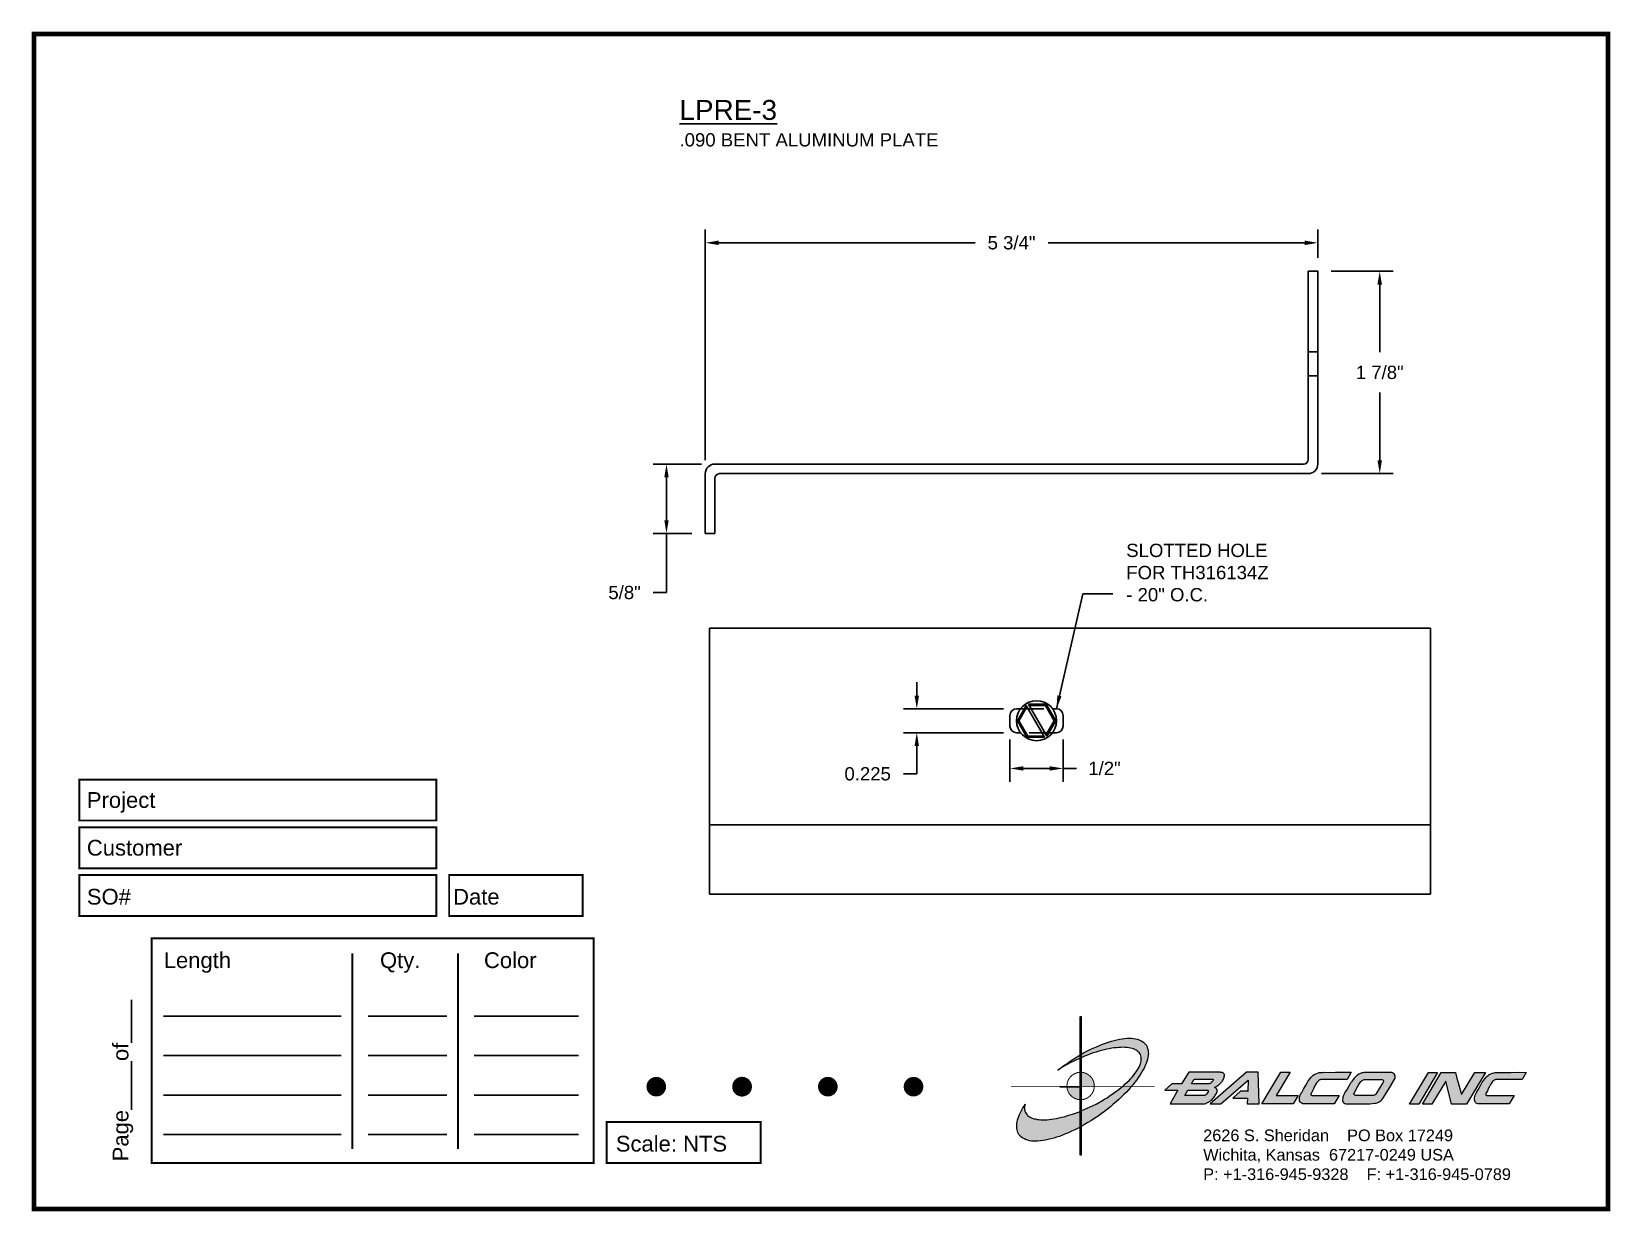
# Paper-space layout 'Breakout' of a CAD drawing. Header units: inches. Extents: x 0 to 10, y 0 to 7.5.
# The model-space entities are those that its viewports show. They can reach past a viewport. Long polylines and large blocks are cut down to what shows.
import ezdxf

# ---------------------------------------------------------------- set-up
doc = ezdxf.new("R2010")
doc.units = ezdxf.units.IN
doc.header["$MEASUREMENT"] = 0
doc.linetypes.add('HIDDEN', pattern=[0.375, 0.25, -0.125])
for name, color, linetype in [('ANCHORS', 4, 'Continuous'), ('Border', 7, 'Continuous'), ('DIMENSIONS', 3, 'Continuous'), ('METALS', 7, 'Continuous'), ('TEXT', 2, 'Continuous')]:
    doc.layers.add(name, color=color, linetype=linetype)
doc.styles.add('ARIAL', font='arial.ttf')
doc.dimstyles.new('Arial', dxfattribs={"dimtxt": 0.125, "dimasz": 0.125, "dimexe": 0.125, "dimexo": 0.125, "dimgap": 0.125, "dimtad": 0, "dimtih": 1, "dimtoh": 1, "dimdec": 4, "dimzin": 3, "dimdsep": 46, "dimlunit": 4, "dimtxsty": 'ARIAL', "dimcen": 0.125, "dimadec": 0, "dimazin": 0, "dimtfac": 1, "dimtdec": 4, "dimtofl": 0, "dimtmove": 0, "dimatfit": 3, "dimfxl": 0, "dimfrac": 2, "dimtolj": 1, "dimtzin": 0, "dimarcsym": 0})

# ---------------------------------------------------------------- blocks, each defined once
blk = doc.blocks.new('CADlogo')
h = blk.add_hatch(color=256)
h.paths.add_polyline_path([(0.918, 1.81), (0.909, 1.81), (0.909, 1.322), (0.918, 1.327)])
h.paths.add_polyline_path([(0.918, 1.285), (0.909, 1.281), (0.909, 1.1), (0.918, 1.1)])
h.paths.add_polyline_path([(0.918, 0.917), (0.909, 0.917), (0.909, 0.762), (0.909, 0.753), (0.91, 0.753), (0.918, 0.753)])
h.paths.add_polyline_path([(0.918, 1.091), (0.918, 1.1), (0.91, 1.1), (0.909, 1.1), (0.909, 0.917), (0.918, 0.917), (0.918, 0.919), (0.915, 0.919)])
h.paths.add_polyline_path([(0.918, 0.412), (0.909, 0.407), (0.909, 0.049), (0.918, 0.049)])
h.paths.add_polyline_path([(0.918, 0.753), (0.909, 0.753), (0.909, 0.606), (0.918, 0.609)])
h.paths.add_polyline_path([(0.918, 0.609), (0.909, 0.606), (0.909, 0.407), (0.918, 0.412)])
h.paths.add_polyline_path([(0.918, 1.327), (0.909, 1.322), (0.909, 1.281), (0.918, 1.285)])
h = blk.add_hatch(color=175)
h.paths.add_polyline_path([(0.574, 0.51), (0.543, 0.506), (0.514, 0.502), (0.487, 0.499), (0.459, 0.499), (0.432, 0.497), (0.406, 0.499), (0.382, 0.5), (0.36, 0.502), (0.338, 0.508), (0.318, 0.511), (0.298, 0.519), (0.282, 0.526), (0.265, 0.533), (0.252, 0.543), (0.24, 0.553), (0.234, 0.559), (0.229, 0.564), (0.22, 0.577), (0.212, 0.592), (0.205, 0.607), (0.203, 0.616), (0.201, 0.627), (0.199, 0.643), (0.201, 0.66), (0.201, 0.671), (0.205, 0.682), (0.207, 0.694), (0.19, 0.667), (0.176, 0.641), (0.161, 0.616), (0.148, 0.59), (0.137, 0.566), (0.128, 0.543), (0.119, 0.519), (0.113, 0.495), (0.108, 0.473), (0.104, 0.451), (0.103, 0.44), (0.103, 0.429), (0.101, 0.409), (0.103, 0.391), (0.104, 0.38), (0.106, 0.371), (0.11, 0.352), (0.115, 0.336), (0.124, 0.318), (0.13, 0.31), (0.135, 0.301), (0.143, 0.294), (0.15, 0.286), (0.165, 0.274), (0.181, 0.263), (0.199, 0.254), (0.22, 0.244), (0.242, 0.237), (0.263, 0.232), (0.289, 0.228), (0.315, 0.226), (0.342, 0.226), (0.371, 0.226), (0.402, 0.23), (0.434, 0.233), (0.467, 0.239), (0.499, 0.246), (0.534, 0.254), (0.571, 0.263), (0.606, 0.275), (0.644, 0.286), (0.682, 0.301), (0.721, 0.318), (0.759, 0.334), (0.799, 0.352), (0.841, 0.371), (0.882, 0.393), (0.909, 0.407), (0.909, 0.606), (0.884, 0.596), (0.847, 0.583), (0.81, 0.57), (0.774, 0.559), (0.739, 0.548), (0.704, 0.537), (0.671, 0.53), (0.638, 0.522), (0.606, 0.515)])
h.paths.add_polyline_path([(1.18, 0.738), (1.109, 0.698), (1.034, 0.661), (0.957, 0.627), (0.918, 0.609), (0.918, 0.412), (0.924, 0.414), (0.964, 0.438), (1.006, 0.462), (1.05, 0.489), (1.092, 0.517), (1.134, 0.544), (1.174, 0.574), (1.215, 0.603), (1.253, 0.634), (1.291, 0.663), (1.328, 0.694), (1.365, 0.725), (1.399, 0.757), (1.432, 0.788), (1.463, 0.819), (1.494, 0.85), (1.524, 0.883), (1.554, 0.917), (1.44, 0.917), (1.429, 0.908), (1.401, 0.886), (1.374, 0.864), (1.343, 0.842), (1.312, 0.822), (1.28, 0.8), (1.248, 0.778), (1.215, 0.758)])
h.paths.add_polyline_path([(1.769, 1.382), (1.767, 1.393), (1.763, 1.404), (1.758, 1.422), (1.749, 1.441), (1.743, 1.45), (1.738, 1.457), (1.73, 1.464), (1.725, 1.472), (1.709, 1.485), (1.692, 1.496), (1.674, 1.506), (1.654, 1.514), (1.632, 1.521), (1.61, 1.527), (1.584, 1.53), (1.559, 1.532), (1.531, 1.532), (1.502, 1.532), (1.471, 1.53), (1.44, 1.527), (1.407, 1.521), (1.374, 1.514), (1.339, 1.505), (1.304, 1.496), (1.268, 1.485), (1.229, 1.472), (1.191, 1.457), (1.152, 1.442), (1.114, 1.426), (1.074, 1.408), (1.034, 1.388), (0.991, 1.367), (0.951, 1.346), (0.918, 1.327), (0.918, 1.285), (0.926, 1.289), (0.964, 1.305), (1.001, 1.32), (1.037, 1.333), (1.074, 1.346), (1.109, 1.356), (1.143, 1.367), (1.178, 1.378), (1.213, 1.386), (1.246, 1.393), (1.277, 1.4), (1.31, 1.406), (1.339, 1.41), (1.368, 1.413), (1.398, 1.417), (1.425, 1.417), (1.452, 1.419), (1.476, 1.417), (1.502, 1.415), (1.524, 1.413), (1.546, 1.408), (1.566, 1.404), (1.584, 1.397), (1.602, 1.389), (1.617, 1.382), (1.632, 1.373), (1.644, 1.362), (1.65, 1.356), (1.655, 1.351), (1.665, 1.338), (1.672, 1.325), (1.677, 1.309), (1.681, 1.294), (1.683, 1.278), (1.683, 1.261), (1.683, 1.252), (1.681, 1.243), (1.677, 1.225), (1.672, 1.207), (1.665, 1.186), (1.655, 1.166), (1.644, 1.146), (1.632, 1.126), (1.619, 1.106), (1.602, 1.084), (1.586, 1.062), (1.568, 1.04), (1.548, 1.018), (1.527, 0.996), (1.504, 0.974), (1.48, 0.952), (1.456, 0.93), (1.44, 0.917), (1.554, 0.917), (1.579, 0.945), (1.602, 0.976), (1.626, 1.007), (1.648, 1.038), (1.668, 1.067), (1.687, 1.097), (1.703, 1.128), (1.719, 1.155), (1.732, 1.185), (1.743, 1.212), (1.752, 1.239), (1.758, 1.252), (1.762, 1.265), (1.767, 1.291), (1.771, 1.314), (1.771, 1.327), (1.773, 1.338), (1.771, 1.362), (1.771, 1.373)])
h.paths.add_polyline_path([(0.867, 1.296), (0.825, 1.271), (0.781, 1.243), (0.741, 1.214), (0.701, 1.186), (0.66, 1.157), (0.622, 1.128), (0.675, 1.161), (0.732, 1.194), (0.79, 1.225), (0.82, 1.239), (0.851, 1.254), (0.909, 1.281), (0.909, 1.322)])
h = blk.add_hatch(color=256)
h.paths.add_polyline_path([(1.074, 0.991), (1.07, 1.001), (1.065, 1.011), (1.059, 1.021), (1.053, 1.03), (1.046, 1.038), (1.039, 1.047), (1.031, 1.054), (1.022, 1.062), (1.014, 1.068), (1.004, 1.074), (0.995, 1.08), (0.985, 1.085), (0.975, 1.089), (0.964, 1.093), (0.954, 1.096), (0.943, 1.098), (0.932, 1.099), (0.921, 1.1), (0.918, 1.1), (0.918, 0.917), (0.94, 0.917), (1.086, 0.917), (1.087, 0.927), (1.086, 0.938), (1.085, 0.949), (1.083, 0.96), (1.081, 0.97), (1.078, 0.981)])
h.paths.add_polyline_path([(0.909, 0.917), (0.739, 0.917), (0.74, 0.91), (0.741, 0.899), (0.743, 0.888), (0.746, 0.878), (0.75, 0.867), (0.754, 0.857), (0.758, 0.847), (0.764, 0.837), (0.77, 0.828), (0.776, 0.819), (0.783, 0.811), (0.791, 0.803), (0.799, 0.795), (0.808, 0.788), (0.817, 0.782), (0.826, 0.776), (0.836, 0.771), (0.846, 0.766), (0.856, 0.762), (0.867, 0.759), (0.877, 0.757), (0.888, 0.755), (0.899, 0.753), (0.909, 0.753)])
h.paths.add_polyline_path([(0.918, 1.1), (0.91, 1.1), (0.909, 1.1), (0.909, 0.917), (0.918, 0.917)])
h = blk.add_hatch(color=256)
h.paths.add_polyline_path([(2.148, 0.874), (2.098, 0.784), (2.049, 0.7), (2.484, 0.7), (2.491, 0.702), (2.501, 0.703), (2.508, 0.705), (2.512, 0.707), (2.517, 0.711), (2.532, 0.72), (2.546, 0.729), (2.554, 0.735), (2.563, 0.74), (2.572, 0.747), (2.581, 0.757), (2.59, 0.768), (2.599, 0.777), (2.616, 0.799), (2.623, 0.811), (2.63, 0.822), (2.636, 0.833), (2.641, 0.844), (2.645, 0.855), (2.647, 0.864), (2.647, 0.879), (2.645, 0.883), (2.641, 0.886), (2.638, 0.892), (2.629, 0.899), (2.619, 0.905), (2.612, 0.91), (2.64, 0.921), (2.658, 0.936), (2.669, 0.943), (2.678, 0.95), (2.694, 0.967), (2.702, 0.976), (2.709, 0.985), (2.716, 0.994), (2.722, 1.005), (2.727, 1.014), (2.731, 1.025), (2.735, 1.038), (2.736, 1.049), (2.738, 1.062), (2.738, 1.073), (2.733, 1.082), (2.727, 1.088), (2.72, 1.093), (2.713, 1.097), (2.704, 1.099), (2.694, 1.1), (2.685, 1.102), (2.674, 1.102), (2.285, 1.102), (2.195, 0.952), (2.069, 0.952), (1.981, 0.874)])
h.paths.add_polyline_path([(2.274, 0.874), (2.53, 0.874), (2.534, 0.865), (2.532, 0.852), (2.524, 0.841), (2.515, 0.828), (2.505, 0.815), (2.493, 0.81), (2.49, 0.808), (2.235, 0.808)], flags=16)
h.paths.add_polyline_path([(2.321, 0.952), (2.356, 1.014), (2.587, 1.014), (2.592, 1.014), (2.597, 1.014), (2.597, 1.003), (2.59, 0.991), (2.583, 0.98), (2.569, 0.966), (2.555, 0.958), (2.546, 0.952), (2.535, 0.952)], flags=16)
h.paths.add_polyline_path([(3.04, 1.002), (3.036, 0.859), (2.941, 0.859), (2.844, 0.773), (3.031, 0.773), (3.027, 0.7), (3.181, 0.7), (3.168, 1.102), (3.02, 1.102), (2.557, 0.7), (2.694, 0.7)])
h.paths.add_polyline_path([(3.214, 0.7), (3.611, 0.7), (3.675, 0.808), (3.397, 0.808), (3.441, 0.881), (3.483, 0.952), (3.574, 1.102), (3.454, 1.102)])
h.paths.add_polyline_path([(3.788, 0.965), (3.766, 0.927), (3.743, 0.885), (3.721, 0.846), (3.71, 0.83), (3.702, 0.811), (3.697, 0.795), (3.693, 0.778), (3.691, 0.769), (3.691, 0.76), (3.691, 0.749), (3.693, 0.74), (3.7, 0.727), (3.708, 0.716), (3.711, 0.714), (3.724, 0.705), (3.733, 0.702), (3.744, 0.702), (3.757, 0.7), (3.774, 0.7), (4.134, 0.7), (4.196, 0.808), (3.854, 0.808), (3.841, 0.808), (3.833, 0.816), (3.836, 0.826), (3.843, 0.841), (3.856, 0.864), (3.869, 0.892), (3.883, 0.921), (3.898, 0.949), (3.914, 0.972), (3.924, 0.983), (3.931, 0.992), (3.943, 1.002), (3.954, 1.008), (3.969, 1.011), (4.297, 1.011), (4.346, 1.102), (4.238, 1.102), (4.15, 1.102), (4.075, 1.1), (3.997, 1.102), (3.982, 1.1), (3.968, 1.1), (3.955, 1.099), (3.942, 1.097), (3.92, 1.089), (3.9, 1.082), (3.889, 1.078), (3.88, 1.073), (3.863, 1.062), (3.849, 1.049), (3.834, 1.035), (3.821, 1.018), (3.81, 1.002), (3.799, 0.983)])
h.paths.add_polyline_path([(4.509, 1.097), (4.496, 1.095), (4.485, 1.093), (4.476, 1.089), (4.465, 1.086), (4.447, 1.077), (4.43, 1.066), (4.421, 1.06), (4.414, 1.055), (4.399, 1.04), (4.386, 1.025), (4.372, 1.011), (4.361, 0.994), (4.35, 0.976), (4.337, 0.96), (4.317, 0.923), (4.297, 0.888), (4.275, 0.855), (4.26, 0.828), (4.255, 0.813), (4.247, 0.799), (4.244, 0.784), (4.242, 0.777), (4.24, 0.769), (4.238, 0.753), (4.238, 0.735), (4.246, 0.722), (4.251, 0.714), (4.253, 0.713), (4.257, 0.711), (4.262, 0.705), (4.269, 0.703), (4.278, 0.702), (4.289, 0.7), (4.564, 0.7), (4.571, 0.7), (4.584, 0.702), (4.613, 0.703), (4.648, 0.707), (4.664, 0.709), (4.677, 0.713), (4.686, 0.716), (4.694, 0.722), (4.705, 0.727), (4.717, 0.735), (4.73, 0.744), (4.741, 0.755), (4.752, 0.769), (4.781, 0.815), (4.833, 0.903), (4.906, 1.025), (4.908, 1.035), (4.908, 1.046), (4.906, 1.051), (4.906, 1.057), (4.9, 1.069), (4.893, 1.08), (4.889, 1.082), (4.888, 1.086), (4.88, 1.089), (4.873, 1.093), (4.866, 1.097), (4.856, 1.1), (4.846, 1.1), (4.844, 1.1), (4.73, 1.1), (4.626, 1.1), (4.58, 1.1), (4.542, 1.099), (4.524, 1.099)])
h.paths.add_polyline_path([(4.527, 1.011), (4.54, 1.011), (4.745, 1.011), (4.752, 1.003), (4.758, 0.998), (4.758, 0.985), (4.756, 0.98), (4.754, 0.974), (4.749, 0.965), (4.743, 0.956), (4.734, 0.941), (4.663, 0.821), (4.648, 0.812), (4.639, 0.81), (4.633, 0.808), (4.622, 0.808), (4.61, 0.808), (4.416, 0.808), (4.398, 0.808), (4.39, 0.813), (4.387, 0.813), (4.385, 0.819), (4.378, 0.825), (4.385, 0.832), (4.408, 0.877), (4.428, 0.914), (4.447, 0.945), (4.454, 0.96), (4.461, 0.971), (4.474, 0.986), (4.487, 0.996), (4.496, 1.002), (4.508, 1.009), (4.516, 1.009)], flags=16)
h.paths.add_polyline_path([(5.089, 0.698), (5.206, 0.698), (5.445, 1.1), (5.33, 1.099)])
h.paths.add_polyline_path([(5.489, 1.099), (5.252, 0.698), (5.37, 0.698), (5.548, 0.987), (5.621, 0.698), (5.811, 0.698), (6.055, 1.099), (5.919, 1.1), (5.749, 0.817), (5.709, 0.954), (5.691, 1.024), (5.672, 1.099)])
h.paths.add_polyline_path([(6.086, 1.06), (6.069, 1.047), (6.056, 1.035), (6.044, 1.018), (6.031, 1.002), (6.02, 0.983), (6.009, 0.965), (5.987, 0.925), (5.965, 0.885), (5.941, 0.846), (5.932, 0.828), (5.923, 0.811), (5.917, 0.795), (5.914, 0.778), (5.912, 0.769), (5.912, 0.758), (5.914, 0.749), (5.916, 0.738), (5.921, 0.725), (5.928, 0.716), (5.936, 0.709), (5.945, 0.705), (5.954, 0.702), (5.965, 0.7), (5.98, 0.7), (5.994, 0.7), (6.355, 0.7), (6.419, 0.806), (6.073, 0.806), (6.056, 0.811), (6.056, 0.821), (6.056, 0.826), (6.064, 0.841), (6.077, 0.864), (6.089, 0.892), (6.104, 0.919), (6.119, 0.947), (6.135, 0.972), (6.144, 0.983), (6.153, 0.992), (6.163, 1), (6.166, 1.003), (6.172, 1.005), (6.178, 1.008), (6.19, 1.011), (6.517, 1.011), (6.569, 1.1), (6.459, 1.102), (6.373, 1.1), (6.296, 1.1), (6.217, 1.1), (6.203, 1.1), (6.19, 1.099), (6.175, 1.099), (6.164, 1.095), (6.141, 1.089), (6.12, 1.082), (6.111, 1.077), (6.102, 1.073)])
blk.add_hatch(color=256).paths.add_polyline_path([(0.918, 0.609), (0.909, 0.606), (0.909, 0.407), (0.918, 0.412)])
for q in [(0.65, 0.917), (0.909, 0.648)]:
    blk.add_line((0.909, 0.917), q)
at = {"color": 7, "lineweight": 0}
for points in [[(0.909, 1.81), (0.918, 1.81), (0.918, 0.049), (0.909, 0.049), (0.909, 1.81)], [(2.738, 1.073), (2.733, 1.082), (2.727, 1.088), (2.72, 1.093), (2.713, 1.097), (2.704, 1.099), (2.694, 1.1), (2.685, 1.102), (2.674, 1.102), (2.285, 1.102), (2.195, 0.952), (2.069, 0.952), (1.981, 0.874), (2.148, 0.874), (2.098, 0.784), (2.049, 0.7), (2.484, 0.7), (2.491, 0.702), (2.501, 0.703), (2.508, 0.705), (2.512, 0.707), (2.517, 0.711), (2.532, 0.72), (2.546, 0.729), (2.554, 0.735), (2.563, 0.74), (2.572, 0.747), (2.581, 0.757), (2.59, 0.768), (2.599, 0.777), (2.616, 0.799), (2.623, 0.811), (2.63, 0.822), (2.636, 0.833), (2.641, 0.844), (2.645, 0.855), (2.647, 0.864), (2.647, 0.874), (2.647, 0.879), (2.645, 0.883), (2.641, 0.886), (2.638, 0.892), (2.629, 0.899), (2.619, 0.905), (2.612, 0.91), (2.64, 0.921), (2.658, 0.936), (2.669, 0.943), (2.678, 0.95), (2.694, 0.967), (2.702, 0.976), (2.709, 0.985), (2.716, 0.994), (2.722, 1.005), (2.727, 1.014), (2.731, 1.025), (2.735, 1.038), (2.736, 1.049), (2.738, 1.062), (2.738, 1.073), (2.738, 1.073)], [(2.587, 0.985), (2.583, 0.98), (2.572, 0.969), (2.565, 0.963), (2.555, 0.958), (2.546, 0.952), (2.535, 0.952), (2.321, 0.952), (2.356, 1.014), (2.587, 1.014), (2.592, 1.014), (2.594, 1.014), (2.596, 1.013), (2.597, 1.011), (2.597, 1.005), (2.596, 1), (2.59, 0.991), (2.587, 0.985), (2.587, 0.985)], [(3.027, 0.7), (3.181, 0.7), (3.168, 1.102), (3.02, 1.102), (2.557, 0.7), (2.694, 0.7), (3.04, 1.002), (3.036, 0.859), (3.038, 0.859), (2.941, 0.859), (2.844, 0.773), (3.031, 0.773), (3.027, 0.7), (3.027, 0.7)], [(3.214, 0.7), (3.454, 1.102), (3.574, 1.102), (3.483, 0.952), (3.441, 0.881), (3.397, 0.808), (3.675, 0.808), (3.611, 0.7), (3.214, 0.7), (3.214, 0.7)], [(3.969, 1.011), (3.96, 1.009), (3.955, 1.007), (3.949, 1.005), (3.946, 1.003), (3.94, 1), (3.931, 0.992), (3.924, 0.983), (3.914, 0.972), (3.898, 0.949), (3.883, 0.921), (3.869, 0.892), (3.856, 0.864), (3.843, 0.841), (3.836, 0.826), (3.834, 0.821), (3.834, 0.817), (3.836, 0.813), (3.839, 0.81), (3.847, 0.808), (3.854, 0.808), (4.196, 0.808), (4.134, 0.7), (3.774, 0.7), (3.757, 0.7), (3.744, 0.702), (3.733, 0.702), (3.724, 0.705), (3.715, 0.711), (3.711, 0.713), (3.708, 0.716), (3.7, 0.727), (3.693, 0.74), (3.691, 0.749), (3.691, 0.76), (3.691, 0.769), (3.693, 0.778), (3.697, 0.795), (3.702, 0.811), (3.71, 0.83), (3.721, 0.846), (3.743, 0.885), (3.766, 0.927), (3.788, 0.965), (3.799, 0.983), (3.81, 1.002), (3.821, 1.018), (3.834, 1.035), (3.849, 1.049), (3.863, 1.062), (3.88, 1.073), (3.889, 1.078), (3.9, 1.082), (3.92, 1.089), (3.942, 1.097), (3.955, 1.099), (3.968, 1.1), (3.982, 1.1), (3.997, 1.102), (4.075, 1.1), (4.15, 1.102), (4.238, 1.102), (4.346, 1.102), (4.297, 1.011), (3.969, 1.011), (3.969, 1.011)], [(4.846, 1.1), (4.844, 1.1), (4.73, 1.1), (4.626, 1.1), (4.58, 1.1), (4.542, 1.099), (4.524, 1.099), (4.509, 1.097), (4.496, 1.095), (4.485, 1.093), (4.476, 1.089), (4.465, 1.086), (4.447, 1.077), (4.43, 1.066), (4.421, 1.06), (4.414, 1.055), (4.399, 1.04), (4.386, 1.025), (4.372, 1.011), (4.361, 0.994), (4.35, 0.976), (4.337, 0.96), (4.317, 0.923), (4.297, 0.888), (4.275, 0.855), (4.26, 0.828), (4.255, 0.813), (4.247, 0.799), (4.244, 0.784), (4.242, 0.777), (4.24, 0.769), (4.238, 0.753), (4.238, 0.735), (4.246, 0.722), (4.251, 0.714), (4.253, 0.713), (4.257, 0.711), (4.262, 0.705), (4.269, 0.703), (4.278, 0.702), (4.289, 0.7), (4.564, 0.7), (4.571, 0.7), (4.584, 0.702), (4.613, 0.703), (4.648, 0.707), (4.664, 0.709), (4.677, 0.713), (4.686, 0.716), (4.694, 0.722), (4.705, 0.727), (4.717, 0.735), (4.73, 0.744), (4.741, 0.755), (4.752, 0.769), (4.781, 0.815), (4.833, 0.903), (4.906, 1.025), (4.908, 1.035), (4.908, 1.046), (4.906, 1.051), (4.906, 1.057), (4.9, 1.069), (4.897, 1.075), (4.893, 1.08), (4.889, 1.082), (4.888, 1.086), (4.88, 1.089), (4.873, 1.093), (4.866, 1.097), (4.856, 1.1), (4.846, 1.1), (4.846, 1.1)], [(4.734, 0.941), (4.663, 0.821), (4.653, 0.815), (4.646, 0.811), (4.639, 0.81), (4.633, 0.808), (4.622, 0.808), (4.61, 0.808), (4.416, 0.808), (4.403, 0.808), (4.396, 0.81), (4.39, 0.813), (4.388, 0.813), (4.386, 0.815), (4.385, 0.819), (4.383, 0.821), (4.383, 0.826), (4.383, 0.83), (4.385, 0.832), (4.408, 0.877), (4.428, 0.914), (4.447, 0.945), (4.454, 0.96), (4.461, 0.971), (4.471, 0.982), (4.478, 0.989), (4.487, 0.996), (4.496, 1.002), (4.505, 1.007), (4.511, 1.009), (4.516, 1.009), (4.527, 1.011), (4.54, 1.011), (4.743, 1.011), (4.749, 1.007), (4.752, 1.003), (4.756, 1), (4.758, 0.994), (4.758, 0.985), (4.756, 0.98), (4.754, 0.974), (4.749, 0.965), (4.743, 0.956), (4.734, 0.941), (4.734, 0.941)], [(5.089, 0.698), (5.33, 1.099), (5.445, 1.1), (5.206, 0.698), (5.091, 0.698), (5.089, 0.698), (5.089, 0.698)], [(5.811, 0.698), (5.621, 0.698), (5.548, 0.987), (5.37, 0.698), (5.252, 0.698), (5.489, 1.099), (5.672, 1.099), (5.691, 1.024), (5.709, 0.954), (5.749, 0.817), (5.919, 1.1), (6.055, 1.099), (5.811, 0.698), (5.811, 0.698)], [(6.19, 1.011), (6.181, 1.009), (6.175, 1.007), (6.172, 1.005), (6.166, 1.003), (6.163, 1), (6.153, 0.992), (6.144, 0.983), (6.135, 0.972), (6.119, 0.947), (6.104, 0.919), (6.089, 0.892), (6.077, 0.864), (6.064, 0.841), (6.056, 0.826), (6.056, 0.821), (6.056, 0.815), (6.058, 0.811), (6.062, 0.81), (6.067, 0.808), (6.077, 0.806), (6.419, 0.806), (6.355, 0.7), (5.994, 0.7), (5.98, 0.7), (5.965, 0.7), (5.954, 0.702), (5.945, 0.705), (5.936, 0.709), (5.932, 0.713), (5.928, 0.716), (5.921, 0.725), (5.916, 0.738), (5.914, 0.749), (5.912, 0.758), (5.912, 0.769), (5.914, 0.778), (5.917, 0.795), (5.923, 0.811), (5.932, 0.828), (5.941, 0.846), (5.965, 0.885), (5.987, 0.925), (6.009, 0.965), (6.02, 0.983), (6.031, 1.002), (6.044, 1.018), (6.056, 1.035), (6.069, 1.047), (6.086, 1.06), (6.102, 1.073), (6.111, 1.077), (6.12, 1.082), (6.141, 1.089), (6.164, 1.095), (6.175, 1.099), (6.19, 1.099), (6.203, 1.1), (6.217, 1.1), (6.296, 1.1), (6.373, 1.1), (6.459, 1.102), (6.569, 1.1), (6.517, 1.011), (6.19, 1.011), (6.19, 1.011)], [(2.484, 0.808), (2.235, 0.808), (2.274, 0.874), (2.524, 0.874), (2.53, 0.872), (2.532, 0.87), (2.533, 0.866), (2.533, 0.863), (2.532, 0.852), (2.524, 0.841), (2.515, 0.828), (2.506, 0.817), (2.501, 0.813), (2.493, 0.81), (2.49, 0.808), (2.486, 0.808), (2.484, 0.808), (2.484, 0.808)]]:
    blk.add_lwpolyline(points, dxfattribs=at)
at = {"color": 175, "lineweight": 0}
blk.add_lwpolyline([(1.758, 1.422), (1.763, 1.404), (1.767, 1.393), (1.769, 1.382), (1.771, 1.373), (1.771, 1.362), (1.773, 1.338), (1.771, 1.327), (1.771, 1.314), (1.767, 1.291), (1.762, 1.265), (1.758, 1.252), (1.752, 1.239), (1.743, 1.212), (1.732, 1.185), (1.719, 1.155), (1.703, 1.128), (1.687, 1.097), (1.668, 1.067), (1.648, 1.038), (1.626, 1.007), (1.602, 0.976), (1.579, 0.945), (1.551, 0.914), (1.524, 0.883), (1.494, 0.85), (1.463, 0.819), (1.432, 0.788), (1.399, 0.757), (1.365, 0.725), (1.328, 0.694), (1.291, 0.663), (1.253, 0.634), (1.215, 0.603), (1.174, 0.574), (1.134, 0.544), (1.092, 0.517), (1.05, 0.489), (1.006, 0.462), (0.964, 0.438), (0.924, 0.414), (0.882, 0.393), (0.841, 0.371), (0.799, 0.352), (0.759, 0.334), (0.721, 0.318), (0.682, 0.301), (0.644, 0.286), (0.606, 0.275), (0.571, 0.263), (0.534, 0.254), (0.499, 0.246), (0.467, 0.239), (0.434, 0.233), (0.402, 0.23), (0.371, 0.226), (0.342, 0.226), (0.315, 0.226), (0.289, 0.228), (0.263, 0.232), (0.242, 0.237), (0.22, 0.244), (0.199, 0.254), (0.181, 0.263), (0.165, 0.274), (0.15, 0.286), (0.143, 0.294), (0.135, 0.301), (0.13, 0.31), (0.124, 0.318), (0.115, 0.336), (0.11, 0.352), (0.106, 0.371), (0.104, 0.38), (0.103, 0.391), (0.101, 0.409), (0.103, 0.429), (0.103, 0.44), (0.104, 0.451), (0.108, 0.473), (0.113, 0.495), (0.119, 0.519), (0.128, 0.543), (0.137, 0.566), (0.148, 0.59), (0.161, 0.616), (0.176, 0.641), (0.19, 0.667), (0.207, 0.694), (0.205, 0.682), (0.201, 0.671), (0.201, 0.66), (0.199, 0.649), (0.199, 0.638), (0.201, 0.627), (0.203, 0.616), (0.205, 0.607), (0.212, 0.592), (0.22, 0.577), (0.229, 0.564), (0.234, 0.559), (0.24, 0.553), (0.252, 0.543), (0.265, 0.533), (0.282, 0.526), (0.298, 0.519), (0.318, 0.511), (0.338, 0.508), (0.36, 0.502), (0.382, 0.5), (0.406, 0.499), (0.432, 0.497), (0.459, 0.499), (0.487, 0.499), (0.514, 0.502), (0.543, 0.506), (0.574, 0.51), (0.606, 0.515), (0.638, 0.522), (0.671, 0.53), (0.704, 0.537), (0.739, 0.548), (0.774, 0.559), (0.81, 0.57), (0.847, 0.583), (0.884, 0.596), (0.92, 0.61), (0.957, 0.627), (1.034, 0.661), (1.109, 0.698), (1.18, 0.738), (1.215, 0.758), (1.248, 0.778), (1.28, 0.8), (1.312, 0.822), (1.343, 0.842), (1.374, 0.864), (1.401, 0.886), (1.429, 0.908), (1.456, 0.93), (1.48, 0.952), (1.504, 0.974), (1.527, 0.996), (1.548, 1.018), (1.568, 1.04), (1.586, 1.062), (1.602, 1.084), (1.619, 1.106), (1.632, 1.126), (1.644, 1.146), (1.655, 1.166), (1.665, 1.186), (1.672, 1.207), (1.677, 1.225), (1.681, 1.243), (1.683, 1.252), (1.683, 1.261), (1.683, 1.278), (1.681, 1.294), (1.677, 1.309), (1.672, 1.325), (1.665, 1.338), (1.655, 1.351), (1.65, 1.356), (1.644, 1.362), (1.632, 1.373), (1.617, 1.382), (1.602, 1.389), (1.584, 1.397), (1.566, 1.404), (1.546, 1.408), (1.524, 1.413), (1.502, 1.415), (1.476, 1.417), (1.452, 1.419), (1.425, 1.417), (1.398, 1.417), (1.368, 1.413), (1.339, 1.41), (1.31, 1.406), (1.277, 1.4), (1.246, 1.393), (1.213, 1.386), (1.178, 1.378), (1.143, 1.367), (1.109, 1.356), (1.074, 1.346), (1.037, 1.333), (1.001, 1.32), (0.964, 1.305), (0.926, 1.289), (0.851, 1.254), (0.82, 1.239), (0.79, 1.225), (0.732, 1.194), (0.675, 1.161), (0.622, 1.128), (0.66, 1.157), (0.701, 1.186), (0.741, 1.214), (0.781, 1.243), (0.825, 1.271), (0.867, 1.296), (0.909, 1.322), (0.951, 1.346), (0.991, 1.367), (1.034, 1.388), (1.074, 1.408), (1.114, 1.426), (1.152, 1.442), (1.191, 1.457), (1.229, 1.472), (1.268, 1.485), (1.304, 1.496), (1.339, 1.505), (1.374, 1.514), (1.407, 1.521), (1.44, 1.527), (1.471, 1.53), (1.502, 1.532), (1.531, 1.532), (1.559, 1.532), (1.584, 1.53), (1.61, 1.527), (1.632, 1.521), (1.654, 1.514), (1.674, 1.506), (1.692, 1.496), (1.709, 1.485), (1.725, 1.472), (1.73, 1.464), (1.738, 1.457), (1.743, 1.45), (1.749, 1.441), (1.758, 1.422), (1.758, 1.422)], dxfattribs=at)
at = {"color": 7, "lineweight": 0, "const_width": 0.0128}
blk.add_lwpolyline([(1.087, 0.927), (1.086, 0.938), (1.085, 0.949), (1.083, 0.96), (1.081, 0.97), (1.078, 0.981), (1.074, 0.991), (1.07, 1.001), (1.065, 1.011), (1.059, 1.021), (1.053, 1.03), (1.046, 1.038), (1.039, 1.047), (1.031, 1.054), (1.022, 1.062), (1.014, 1.068), (1.004, 1.074), (0.995, 1.08), (0.985, 1.085), (0.975, 1.089), (0.964, 1.093), (0.954, 1.096), (0.943, 1.098), (0.932, 1.099), (0.921, 1.1), (0.91, 1.1), (0.899, 1.1), (0.888, 1.099), (0.877, 1.097), (0.867, 1.094), (0.856, 1.091), (0.846, 1.087), (0.836, 1.082), (0.826, 1.077), (0.817, 1.071), (0.808, 1.065), (0.799, 1.058), (0.791, 1.05), (0.783, 1.043), (0.776, 1.034), (0.77, 1.025), (0.764, 1.016), (0.758, 1.006), (0.754, 0.996), (0.75, 0.986), (0.746, 0.976), (0.743, 0.965), (0.741, 0.954), (0.74, 0.943), (0.739, 0.932), (0.739, 0.921), (0.74, 0.91), (0.741, 0.899), (0.743, 0.888), (0.746, 0.878), (0.75, 0.867), (0.754, 0.857), (0.758, 0.847), (0.764, 0.837), (0.77, 0.828), (0.776, 0.819), (0.783, 0.811), (0.791, 0.803), (0.799, 0.795), (0.808, 0.788), (0.817, 0.782), (0.826, 0.776), (0.836, 0.771), (0.846, 0.766), (0.856, 0.762), (0.867, 0.759), (0.877, 0.757), (0.888, 0.755), (0.899, 0.753), (0.91, 0.753), (0.921, 0.753), (0.932, 0.754), (0.943, 0.756), (0.954, 0.758), (0.964, 0.761), (0.975, 0.764), (0.985, 0.769), (0.995, 0.773), (1.004, 0.779), (1.014, 0.785), (1.022, 0.792), (1.031, 0.799), (1.039, 0.807), (1.046, 0.815), (1.053, 0.824), (1.059, 0.833), (1.065, 0.842), (1.07, 0.852), (1.074, 0.862), (1.078, 0.872), (1.081, 0.883), (1.083, 0.894), (1.085, 0.905), (1.086, 0.916), (1.087, 0.927)], dxfattribs=at)
at = {"color": 7, "lineweight": 0}
blk.add_lwpolyline([(1.853, 0.917, 0.0091, 0.0091, 0), (0.029, 0.917, 0.00366, 0.00366, 0), (0.029, 0.917, 0.00366, 0.00366, 0)], format="xyseb", dxfattribs=at)
blk = doc.blocks.new('ACADlogo')
blk.add_blockref('CADlogo', (-0.011, 7.152))
blk = doc.blocks.new('*D8')
at = {"layer": 'Defpoints', "color": 0}
for p in [(30.907, 8.309), (30.907, 8.042), (25.147, 6.139)]:
    blk.add_point(p, dxfattribs=at)
at = {"layer": 'DIMENSIONS', "color": 0, "lineweight": -2}
for p, q in [((25.147, 6.264), (25.147, 8.434)), ((30.907, 8.167), (30.907, 8.434)), ((25.272, 8.309), (27.685, 8.309)), ((30.782, 8.309), (28.37, 8.309))]:
    blk.add_line(p, q, dxfattribs=at)
at = {"layer": 'DIMENSIONS', "color": 0}
for points in [[(25.272, 8.33), (25.272, 8.288), (25.147, 8.309)], [(30.782, 8.33), (30.782, 8.288), (30.907, 8.309)]]:
    blk.add_solid(points, dxfattribs=at)
at = {"layer": 'DIMENSIONS', "color": 0, "insert": (28.027, 8.309), "char_height": 0.125, "attachment_point": 5, "style": 'ARIAL'}
blk.add_mtext('\\A1;5 3/4"', dxfattribs=at)
blk = doc.blocks.new('*D9')
at = {"layer": 'Defpoints', "color": 0}
for p in [(25.237, 6.229), (24.782, 5.576), (25.147, 5.576)]:
    blk.add_point(p, dxfattribs=at)
at = {"layer": 'DIMENSIONS', "color": 0, "lineweight": -2}
for p, q in [((25.112, 6.229), (24.657, 6.229)), ((24.782, 6.104), (24.782, 5.701)), ((25.022, 5.576), (24.657, 5.576)), ((24.782, 5.576), (24.782, 5.02)), ((24.782, 5.02), (24.657, 5.02))]:
    blk.add_line(p, q, dxfattribs=at)
at = {"layer": 'DIMENSIONS', "color": 0}
for points in [[(24.762, 6.104), (24.803, 6.104), (24.782, 6.229)], [(24.762, 5.701), (24.803, 5.701), (24.782, 5.576)]]:
    blk.add_solid(points, dxfattribs=at)
at = {"layer": 'DIMENSIONS', "color": 0, "insert": (24.388, 5.02), "char_height": 0.125, "attachment_point": 5, "style": 'ARIAL'}
blk.add_mtext('\\A1;5/8"', dxfattribs=at)
blk = doc.blocks.new('*D10')
at = {"layer": 'Defpoints', "color": 0}
for p in [(30.907, 8.042), (30.817, 6.139), (31.489, 6.139)]:
    blk.add_point(p, dxfattribs=at)
at = {"layer": 'DIMENSIONS', "color": 0, "lineweight": -2}
for p, q in [((31.032, 8.042), (31.614, 8.042)), ((31.489, 7.917), (31.489, 7.28)), ((31.489, 6.264), (31.489, 6.9)), ((30.942, 6.139), (31.614, 6.139))]:
    blk.add_line(p, q, dxfattribs=at)
at = {"layer": 'DIMENSIONS', "color": 0}
for points in [[(31.468, 7.917), (31.51, 7.917), (31.489, 8.042)], [(31.468, 6.264), (31.51, 6.264), (31.489, 6.139)]]:
    blk.add_solid(points, dxfattribs=at)
at = {"layer": 'DIMENSIONS', "color": 0, "insert": (31.489, 7.09), "char_height": 0.125, "attachment_point": 5, "style": 'ARIAL'}
blk.add_mtext('\\A1;1 7/8"', dxfattribs=at)
blk = doc.blocks.new('*D24')
at = {"layer": 'Defpoints', "color": 0}
for p in [(28.075, 3.927), (27.136, 3.702), (28.075, 3.702)]:
    blk.add_point(p, dxfattribs=at)
at = {"layer": 'DIMENSIONS', "color": 0, "lineweight": -2}
for p, q in [((27.136, 4.052), (27.136, 4.177)), ((27.95, 3.927), (27.011, 3.927)), ((27.95, 3.702), (27.011, 3.702)), ((27.136, 3.577), (27.136, 3.315)), ((27.136, 3.315), (27.011, 3.315))]:
    blk.add_line(p, q, dxfattribs=at)
at = {"layer": 'DIMENSIONS', "color": 0}
for points in [[(27.115, 4.052), (27.157, 4.052), (27.136, 3.927)], [(27.115, 3.577), (27.157, 3.577), (27.136, 3.702)]]:
    blk.add_solid(points, dxfattribs=at)
at = {"layer": 'DIMENSIONS', "color": 0, "insert": (26.674, 3.315), "char_height": 0.125, "attachment_point": 5, "style": 'ARIAL'}
blk.add_mtext('\\A1;0.225', dxfattribs=at)
blk = doc.blocks.new('*D25')
at = {"layer": 'Defpoints', "color": 0}
for p in [(28.012, 3.765), (28.512, 3.765), (28.512, 3.366)]:
    blk.add_point(p, dxfattribs=at)
at = {"layer": 'DIMENSIONS', "color": 0, "lineweight": -2}
for p, q in [((28.012, 3.64), (28.012, 3.241)), ((28.512, 3.64), (28.512, 3.241)), ((28.137, 3.366), (28.387, 3.366)), ((28.512, 3.366), (28.637, 3.366))]:
    blk.add_line(p, q, dxfattribs=at)
at = {"layer": 'DIMENSIONS', "color": 0}
for points in [[(28.137, 3.387), (28.137, 3.346), (28.012, 3.366)], [(28.387, 3.387), (28.387, 3.346), (28.512, 3.366)]]:
    blk.add_solid(points, dxfattribs=at)
at = {"layer": 'DIMENSIONS', "color": 0, "insert": (28.901, 3.366), "char_height": 0.125, "attachment_point": 5, "style": 'ARIAL'}
blk.add_mtext('\\A1;1/2"', dxfattribs=at)
blk = doc.blocks.new('tapcon head')
for p, q in [((-0.076, 0.156), (0.097, -0.144)), ((-0.097, 0.144), (0.076, -0.156))]:
    blk.add_line(p, q)
for points in [[(0.097, -0.144), (0.18, 0), (0.09, 0.156), (-0.076, 0.156)], [(-0.097, 0.144), (-0.18, 0), (-0.09, -0.156), (0.076, -0.156)], [(-0.09, 0.131), (-0.166, 0), (-0.083, -0.144), (0.069, -0.144)], [(0.09, -0.131), (0.166, 0), (0.083, 0.144), (-0.069, 0.144)]]:
    blk.add_lwpolyline(points)
blk.add_circle((0, 0), 0.188)

msp = doc.modelspace()

# ---------------------------------------------------------------- linework, layer by layer
at = {"linetype": 'HIDDEN', "ltscale": 0.125}
for p, q in [((30.81719, 7.28403), (30.90719, 7.28403)), ((30.81719, 7.05903), (30.90719, 7.05903)), ((28.11213, 3.92745), (28.41213, 3.92745)), ((28.41213, 3.70245), (28.11213, 3.70245))]:
    msp.add_line(p, q, dxfattribs=at)
for p, q in [((25.18781, 4.68495), (31.9673, 4.68495)), ((25.18781, 4.68495), (25.18781, 2.18495)), ((31.9673, 4.68495), (31.9673, 2.18495)), ((28.01213, 3.86495), (28.01213, 3.76495)), ((28.07463, 3.92745), (28.11213, 3.92745)), ((28.41213, 3.92745), (28.44963, 3.92745)), ((28.51213, 3.86495), (28.51213, 3.76495)), ((28.07463, 3.70245), (28.11213, 3.70245)), ((28.41213, 3.70245), (28.44963, 3.70245)), ((25.18781, 2.83745), (31.9673, 2.83745)), ((25.18781, 2.18495), (31.9673, 2.18495))]:
    msp.add_line(p, q)
for centre, start, end in [((28.07463, 3.86495), 90, 180), ((28.44963, 3.86495), 0, 90), ((28.07463, 3.76495), 180, 270), ((28.44963, 3.76495), 270, 0)]:
    msp.add_arc(centre, 0.0625, start, end)
at = {"layer": 'METALS'}
msp.add_lwpolyline([(25.2819, 6.13853), (30.81719, 6.13853, 0.41421356), (30.90719, 6.22853), (30.90719, 8.04153), (30.81719, 8.04153), (30.81719, 6.27353, -0.41421356), (30.77219, 6.22853), (25.2369, 6.22853, 0.41421356), (25.1469, 6.13853), (25.1469, 5.57603), (25.2369, 5.57603), (25.2369, 6.09353, -0.41421356)], format="xyb", close=True, dxfattribs=at)

# ---------------------------------------------------------------- block references
at = {"layer": 'ANCHORS'}
msp.add_blockref('tapcon head', (28.26213, 3.81495), dxfattribs=at)

# ---------------------------------------------------------------- texts
at = {"layer": 'TEXT', "insert": (24.90457, 9.65247), "char_height": 0.1875, "width": 5, "attachment_point": 1, "style": 'ARIAL'}
msp.add_mtext('{\\LLPRE-3\\P\\H0.6667x;\\l.090 BENT ALUMINUM PLATE}', dxfattribs=at)
at = {"layer": 'TEXT', "insert": (29.10549, 5.20765), "char_height": 0.125, "attachment_point": 4, "style": 'ARIAL'}
msp.add_mtext('SLOTTED HOLE\\PFOR TH316134Z\\P- 20" O.C.', dxfattribs=at)

# ---------------------------------------------------------------- dimensions: what is measured, and where the dimension line sits
at = {"layer": 'DIMENSIONS'}
dim = msp.add_linear_dim(base=(30.90719, 8.30907), p1=(25.1469, 6.13853), p2=(30.90719, 8.04153), dimstyle='Arial', override={"dimpost": ''}, dxfattribs=at)
dim.commit()
dim.dimension.update_dxf_attribs({"geometry": '*D8', "text_midpoint": (28.02704, 8.30907), "dimtype": 160})
dim = msp.add_linear_dim(base=(31.48879, 6.13853), p1=(30.90719, 8.04153), p2=(30.81719, 6.13853), angle=90, dimstyle='Arial', override={"dimpost": ''}, dxfattribs=at)
dim.commit()
dim.dimension.update_dxf_attribs({"geometry": '*D10', "text_midpoint": (31.48879, 7.09003)})
for base, p1, p2, override, picture, middle in [((24.78239, 5.57603), (25.2369, 6.22853), (25.1469, 5.57603), {"dimpost": ''}, '*D9', (24.38773, 5.02041)), ((27.13576, 3.70245), (28.07463, 3.92745), (28.07463, 3.70245), {"dimdec": 3, "dimlunit": 2, "dimpost": ''}, '*D24', (26.67439, 3.31473))]:
    dim = msp.add_linear_dim(base=base, p1=p1, p2=p2, angle=90, dimstyle='Arial', override=override, dxfattribs=at)
    dim.commit()
    dim.dimension.update_dxf_attribs({"geometry": picture, "text_midpoint": middle, "dimtype": 160})
dim = msp.add_linear_dim(base=(28.51213, 3.36645), p1=(28.01213, 3.76495), p2=(28.51213, 3.76495), dimstyle='Arial', override={"dimpost": ''}, dxfattribs=at)
dim.commit()
dim.dimension.update_dxf_attribs({"geometry": '*D25', "text_midpoint": (28.9009, 3.36645)})

# ---------------------------------------------------------------- leaders
at = {"layer": 'TEXT'}
msp.add_leader([(28.44963, 3.92745), (28.69616, 5.00891), (28.98049, 5.00891)], dimstyle='Arial', override={"dimgap": 0.125, "dimtad": 0}, dxfattribs=at)

psp = doc.layouts.new('Breakout')

# ---------------------------------------------------------------- linework, layer by layer
at = {"layer": 'Border', "color": 253}
for p, q in [((0.823, 1.224), (1.95, 1.224)), ((2.122, 1.224), (2.622, 1.224)), ((2.794, 1.224), (3.457, 1.224)), ((0.823, 0.974), (1.95, 0.974)), ((2.122, 0.974), (2.622, 0.974)), ((2.794, 0.974), (3.457, 0.974)), ((0.823, 0.724), (1.95, 0.724)), ((2.122, 0.724), (2.622, 0.724)), ((2.794, 0.724), (3.457, 0.724)), ((0.823, 0.474), (1.95, 0.474)), ((2.122, 0.474), (2.622, 0.474)), ((2.794, 0.474), (3.457, 0.474))]:
    psp.add_line(p, q, dxfattribs=at)
at = {"layer": 'Border'}
for points, const_width in [([(0, 7.461), (9.993, 7.461), (9.993, 0), (0, 0)], 0.03), ([(0.289, 2.727), (2.554, 2.727), (2.554, 2.467), (0.289, 2.467)], 0.0125), ([(0.289, 2.423), (2.554, 2.423), (2.554, 2.164), (0.289, 2.164)], 0.0125), ([(0.289, 2.12), (2.554, 2.12), (2.554, 1.86), (0.289, 1.86)], 0.0125), ([(2.636, 1.861), (2.636, 2.12), (3.484, 2.12), (3.484, 1.861)], 0.0125), ([(3.554, 0.292), (0.747, 0.292), (0.747, 1.718), (3.554, 1.718)], 0.0125), ([(3.635, 0.552), (4.614, 0.552), (4.614, 0.293), (3.635, 0.293)], 0.0125)]:
    psp.add_lwpolyline(points, close=True, dxfattribs=dict(at, const_width=const_width))
at = {"layer": 'Border', "const_width": 0.0125}
for points in [[(2.022, 1.623), (2.022, 0.382)], [(2.693, 1.623), (2.693, 0.382)]]:
    psp.add_lwpolyline(points, dxfattribs=at)
at = {"layer": 'Border', "color": 175, "const_width": 0.0625}
for points in [[(3.92, 0.777, 1), (3.982, 0.777, 1)], [(4.464, 0.777, 1), (4.527, 0.777, 1)], [(5.009, 0.777, 1), (5.071, 0.777, 1)], [(5.553, 0.777, 1), (5.615, 0.777, 1)]]:
    psp.add_lwpolyline(points, format="xyb", close=True, dxfattribs=at)

# ---------------------------------------------------------------- block references
at = {"layer": 'Border', "xscale": 0.5, "yscale": 0.5, "zscale": 0.5}
psp.add_blockref('ACADlogo', (6.194, -3.258), dxfattribs=at)

# ---------------------------------------------------------------- texts
at = {"layer": 'Border', "style": 'ARIAL'}
for s, p in [('Project', (0.336, 2.547)), ('Customer', (0.336, 2.244)), ('SO#', (0.336, 1.933)), ('Date', (2.661, 1.933)), ('Length', (0.824, 1.53)), ('Qty.', (2.197, 1.53)), ('Color', (2.857, 1.53)), ('Scale: NTS', (3.694, 0.365))]:
    psp.add_text(s, height=0.1, dxfattribs=at).set_placement(p)
psp.add_text('Page%%u        %%uof%%u       ', height=0.1, rotation=90, dxfattribs=at).set_placement((0.6, 0.303))
at = {"layer": 'Border', "insert": (7.423, 0.505), "char_height": 0.074, "width": 2.3438, "attachment_point": 1, "style": 'ARIAL'}
psp.add_mtext('2626 S. Sheridan    PO Box 17249\\PWichita, Kansas  67217-0249 USA \\PP: +1-316-945-9328    F: +1-316-945-0789', dxfattribs=at)

# ---------------------------------------------------------------- viewports
at = {"layer": '0'}
psp.add_viewport(center=(4.997, 3.73), size=(9.993, 7.46055), view_center_point=(26.23579, 4.74763), view_height=11.0503844, dxfattribs=at)

doc.saveas('drawing.dxf')
